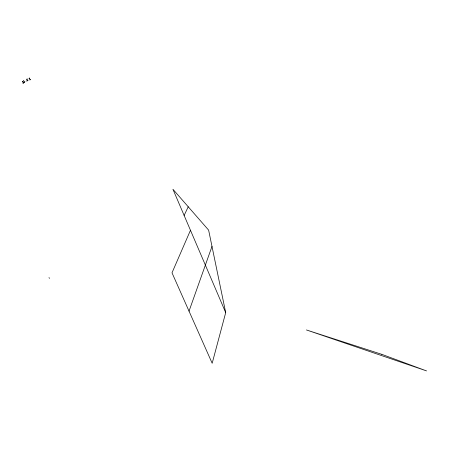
<?xml version="1.0" encoding="UTF-8"?>
<svg xmlns="http://www.w3.org/2000/svg" width="449" height="449" viewBox="0 0 449 449"><rect width="100%" height="100%" fill="white"/><g stroke="black" fill="none" stroke-linecap="round" stroke-linejoin="round"><path stroke-width="0.67" d="M225.701 312.633L172.932 189.265L208.622 230.124L225.701 312.633L212.175 363.269L172.001 272.818L190.471 230.275M189.029 311.151L211.995 246.4M184.129 215.441L188.232 206.776M23.017 83.026L23.505 82.863M26.25 81.033L26.732 80.871M49.014 277.583L49.418 278.386M23.382 82.689L22.826 82.964L23.331 82.65L23.236 83.138L23.382 82.689M24.869 81.752L24.066 82.195L24.224 82.526L24.869 81.752M22.86 81.651L22.45 81.471L22.86 81.651M23.848 81.039L23.443 80.865L23.848 81.039M27.198 79.024L26.592 79.26L26.744 79.591L27.35 79.355L27.198 79.024M29.589 78.087L28.983 78.322L29.14 78.654L29.746 78.412L29.589 78.087M27.821 80.349L27.209 80.59L27.367 80.915L27.973 80.68L27.821 80.349M30.212 79.411L29.606 79.647L29.757 79.978L30.364 79.742L30.212 79.411M381.802 354.34L306.437 329.948L426.55 370.913L381.802 354.34"/></g></svg>
